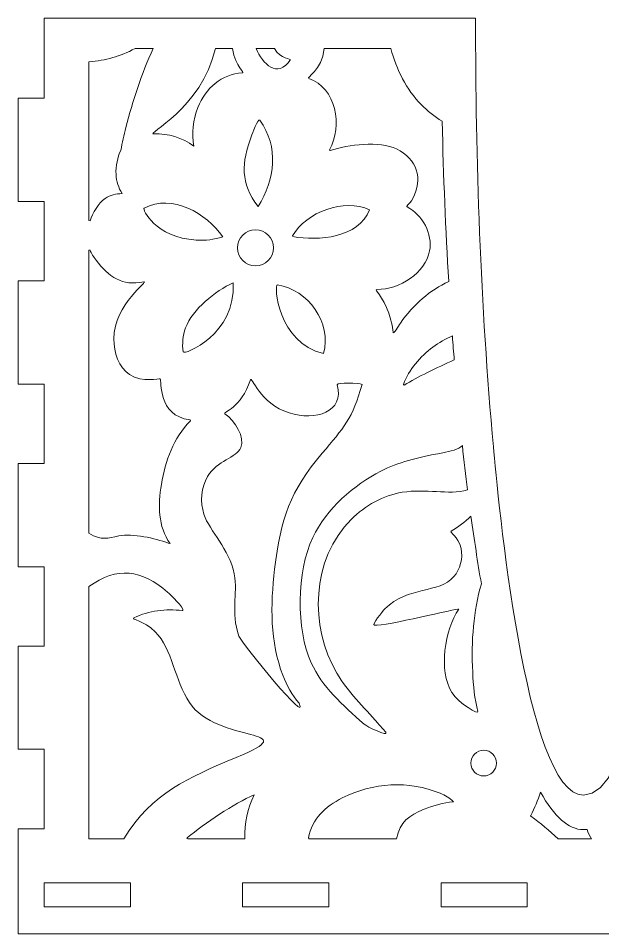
# Model space of a CAD drawing. Header units: millimetres. Extents: x 257 to 528, y -403 to -10.
# Drawn here: x 396.8 to 464.5, y -228.2 to -122.2 of the extents above; entities that cross this region are included whole.
import ezdxf

# ---------------------------------------------------------------- set-up
doc = ezdxf.new("R2010")
doc.units = ezdxf.units.MM
doc.header["$MEASUREMENT"] = 0
doc.layers.add('layer 1', color=7, linetype='Continuous')

msp = doc.modelspace()

# ---------------------------------------------------------------- linework, layer by layer
at = {"layer": 'layer 1', "color": 250, "lineweight": 9}
msp.add_ellipse((450.7057, -208.4437), major_axis=(0, 1.4883), ratio=1, dxfattribs=at)
for points, knots in [([(474.7627, -122.1537), (474.7627, -122.1537), (524.7627, -122.1537), (524.7627, -122.1537), (524.7627, -122.1537), (524.7627, -122.1537), (524.7627, -122.2095), (524.7627, -122.2095), (524.7627, -122.2095), (524.7627, -122.2095), (524.7627, -131.4095), (524.7627, -131.4095), (524.7627, -131.4095), (524.7627, -131.4095), (527.7627, -131.4095), (527.7627, -131.4095), (527.7627, -131.4095), (527.7627, -131.4095), (527.7627, -143.3695), (527.7627, -143.3695), (527.7627, -143.3695), (527.7627, -143.3695), (524.7627, -143.3695), (524.7627, -143.3695), (524.7627, -143.3695), (524.7627, -143.3695), (524.7627, -152.5695), (524.7627, -152.5695), (524.7627, -152.5695), (524.7627, -152.5695), (527.7627, -152.5695), (527.7627, -152.5695), (527.7627, -152.5695), (527.7627, -152.5695), (527.7627, -164.5295), (527.7627, -164.5295), (527.7627, -164.5295), (527.7627, -164.5295), (524.7627, -164.5295), (524.7627, -164.5295), (524.7627, -164.5295), (524.7627, -164.5295), (524.7627, -173.7295), (524.7627, -173.7295), (524.7627, -173.7295), (524.7627, -173.7295), (527.7627, -173.7295), (527.7627, -173.7295), (527.7627, -173.7295), (527.7627, -173.7295), (527.7627, -185.6895), (527.7627, -185.6895), (527.7627, -185.6895), (527.7627, -185.6895), (524.7627, -185.6895), (524.7627, -185.6895), (524.7627, -185.6895), (524.7627, -185.6895), (524.7627, -194.8895), (524.7627, -194.8895), (524.7627, -194.8895), (524.7627, -194.8895), (527.7627, -194.8895), (527.7627, -194.8895), (527.7627, -194.8895), (527.7627, -194.8895), (527.7627, -206.8495), (527.7627, -206.8495), (527.7627, -206.8495), (527.7627, -206.8495), (524.7627, -206.8495), (524.7627, -206.8495), (524.7627, -206.8495), (524.7627, -206.8495), (524.7627, -216.0495), (524.7627, -216.0495), (524.7627, -216.0495), (524.7627, -216.0495), (527.7627, -216.0495), (527.7627, -216.0495), (527.7627, -216.0495), (527.7627, -216.0495), (527.7627, -228.2095), (527.7627, -228.2095), (527.7627, -228.2095), (527.7627, -228.2095), (396.7627, -228.2095), (396.7627, -228.2095), (396.7627, -228.2095), (396.7627, -228.2095), (396.7627, -216.0495), (396.7627, -216.0495), (396.7627, -216.0495), (396.7627, -216.0495), (399.7627, -216.0495), (399.7627, -216.0495), (399.7627, -216.0495), (399.7627, -216.0495), (399.7627, -206.8495), (399.7627, -206.8495), (399.7627, -206.8495), (399.7627, -206.8495), (396.7627, -206.8495), (396.7627, -206.8495), (396.7627, -206.8495), (396.7627, -206.8495), (396.7627, -194.8895), (396.7627, -194.8895), (396.7627, -194.8895), (396.7627, -194.8895), (399.7627, -194.8895), (399.7627, -194.8895), (399.7627, -194.8895), (399.7627, -194.8895), (399.7627, -185.6895), (399.7627, -185.6895), (399.7627, -185.6895), (399.7627, -185.6895), (396.7627, -185.6895), (396.7627, -185.6895), (396.7627, -185.6895), (396.7627, -185.6895), (396.7627, -173.7295), (396.7627, -173.7295), (396.7627, -173.7295), (396.7627, -173.7295), (399.7627, -173.7295), (399.7627, -173.7295), (399.7627, -173.7295), (399.7627, -173.7295), (399.7627, -164.5295), (399.7627, -164.5295), (399.7627, -164.5295), (399.7627, -164.5295), (396.7627, -164.5295), (396.7627, -164.5295), (396.7627, -164.5295), (396.7627, -164.5295), (396.7627, -152.5695), (396.7627, -152.5695), (396.7627, -152.5695), (396.7627, -152.5695), (399.7627, -152.5695), (399.7627, -152.5695), (399.7627, -152.5695), (399.7627, -152.5695), (399.7627, -143.3695), (399.7627, -143.3695), (399.7627, -143.3695), (399.7627, -143.3695), (396.7627, -143.3695), (396.7627, -143.3695), (396.7627, -143.3695), (396.7627, -143.3695), (396.7627, -131.4095), (396.7627, -131.4095), (396.7627, -131.4095), (396.7627, -131.4095), (399.7627, -131.4095), (399.7627, -131.4095), (399.7627, -131.4095), (399.7627, -128.3243), (399.7628, -125.2388), (399.7628, -122.1537), (399.7628, -122.1537), (399.7628, -122.1537), (449.7627, -122.1537), (449.7627, -122.1537), (449.7627, -122.1537), (449.7627, -138.6613), (450.321, -155.3367), (451.8352, -171.7914), (451.8352, -171.7914), (452.3292, -177.1596), (455.4786, -212.1537), (462.2627, -212.1537), (462.2627, -212.1537), (473.397, -212.1537), (474.7627, -132.697), (474.7627, -122.1537)], [0, 0, 0, 0, 0.02173913, 0.02173913, 0.02173913, 0.02173913, 0.04347826, 0.04347826, 0.04347826, 0.04347826, 0.06521739, 0.06521739, 0.06521739, 0.06521739, 0.08695652, 0.08695652, 0.08695652, 0.08695652, 0.10869565, 0.10869565, 0.10869565, 0.10869565, 0.13043478, 0.13043478, 0.13043478, 0.13043478, 0.15217391, 0.15217391, 0.15217391, 0.15217391, 0.17391304, 0.17391304, 0.17391304, 0.17391304, 0.19565217, 0.19565217, 0.19565217, 0.19565217, 0.2173913, 0.2173913, 0.2173913, 0.2173913, 0.23913043, 0.23913043, 0.23913043, 0.23913043, 0.26086957, 0.26086957, 0.26086957, 0.26086957, 0.2826087, 0.2826087, 0.2826087, 0.2826087, 0.30434783, 0.30434783, 0.30434783, 0.30434783, 0.32608696, 0.32608696, 0.32608696, 0.32608696, 0.34782609, 0.34782609, 0.34782609, 0.34782609, 0.36956522, 0.36956522, 0.36956522, 0.36956522, 0.39130435, 0.39130435, 0.39130435, 0.39130435, 0.41304348, 0.41304348, 0.41304348, 0.41304348, 0.43478261, 0.43478261, 0.43478261, 0.43478261, 0.45652174, 0.45652174, 0.45652174, 0.45652174, 0.47826087, 0.47826087, 0.47826087, 0.47826087, 0.5, 0.5, 0.5, 0.5, 0.52173913, 0.52173913, 0.52173913, 0.52173913, 0.54347826, 0.54347826, 0.54347826, 0.54347826, 0.56521739, 0.56521739, 0.56521739, 0.56521739, 0.58695652, 0.58695652, 0.58695652, 0.58695652, 0.60869565, 0.60869565, 0.60869565, 0.60869565, 0.63043478, 0.63043478, 0.63043478, 0.63043478, 0.65217391, 0.65217391, 0.65217391, 0.65217391, 0.67391304, 0.67391304, 0.67391304, 0.67391304, 0.69565217, 0.69565217, 0.69565217, 0.69565217, 0.7173913, 0.7173913, 0.7173913, 0.7173913, 0.73913043, 0.73913043, 0.73913043, 0.73913043, 0.76086957, 0.76086957, 0.76086957, 0.76086957, 0.7826087, 0.7826087, 0.7826087, 0.7826087, 0.80434783, 0.80434783, 0.80434783, 0.80434783, 0.82608696, 0.82608696, 0.82608696, 0.82608696, 0.84782609, 0.84782609, 0.84782609, 0.84782609, 0.86956522, 0.86956522, 0.86956522, 0.86956522, 0.89130435, 0.89130435, 0.89130435, 0.89130435, 0.91304348, 0.91304348, 0.91304348, 0.91304348, 0.93478261, 0.93478261, 0.93478261, 0.93478261, 0.95652174, 0.95652174, 0.95652174, 0.95652174, 1, 1, 1, 1]), ([(412.4027, -125.6537), (412.4027, -125.6537), (410.3063, -125.6537), (410.3063, -125.6537), (410.3063, -125.6537), (408.5533, -126.5899), (406.9035, -127.0188), (404.9432, -127.2139), (404.9432, -127.2139), (404.9432, -128.0307), (404.9432, -135.992), (404.9432, -145.5944), (404.9432, -145.5944), (404.9432, -145.5944), (405.0764, -145.616), (405.0764, -145.616), (405.0764, -145.616), (405.3708, -144.7328), (406.0637, -143.5527), (406.8216, -143.0324), (406.8216, -143.0324), (407.4176, -142.6233), (408.0752, -142.477), (408.7903, -142.458), (408.7903, -142.458), (408.3717, -141.7558), (408.1429, -141.0821), (408.0938, -140.2335), (408.0938, -140.2335), (408.0373, -139.2586), (408.2599, -138.2296), (408.6475, -137.454), (408.6475, -137.454), (408.7984, -136.5667), (409.0088, -135.6913), (409.233, -134.8187), (409.233, -134.8187), (410.0346, -131.6981), (411.0242, -128.5698), (412.4027, -125.6537)], [0, 0, 0, 0, 0.09090909, 0.09090909, 0.09090909, 0.09090909, 0.18181818, 0.18181818, 0.18181818, 0.18181818, 0.27272727, 0.27272727, 0.27272727, 0.27272727, 0.36363636, 0.36363636, 0.36363636, 0.36363636, 0.45454545, 0.45454545, 0.45454545, 0.45454545, 0.54545455, 0.54545455, 0.54545455, 0.54545455, 0.63636364, 0.63636364, 0.63636364, 0.63636364, 0.72727273, 0.72727273, 0.72727273, 0.72727273, 0.81818182, 0.81818182, 0.81818182, 0.81818182, 1, 1, 1, 1]), ([(421.5843, -125.6537), (421.5843, -125.6537), (419.6038, -125.6537), (419.6038, -125.6537), (419.6038, -125.6537), (417.9762, -132.649), (411.5341, -135.595), (412.4414, -135.5503), (412.4414, -135.5503), (414.1977, -135.4638), (415.731, -135.9795), (417.1242, -136.9857), (417.1242, -136.9857), (416.8884, -135.4493), (416.9507, -133.9726), (417.5721, -132.4813), (417.5721, -132.4813), (418.5123, -130.2249), (420.317, -128.6381), (422.7319, -128.4594), (422.7319, -128.4594), (423.0724, -128.4342), (421.9922, -127.8982), (421.5843, -125.6537)], [0, 0, 0, 0, 0.14285714, 0.14285714, 0.14285714, 0.14285714, 0.28571429, 0.28571429, 0.28571429, 0.28571429, 0.42857143, 0.42857143, 0.42857143, 0.42857143, 0.57142857, 0.57142857, 0.57142857, 0.57142857, 0.71428571, 0.71428571, 0.71428571, 0.71428571, 1, 1, 1, 1]), ([(426.444, -125.6537), (426.444, -125.6537), (424.3416, -125.6537), (424.3416, -125.6537), (424.3416, -125.6537), (425.0584, -127.4573), (426.8022, -129.1503), (428.2844, -127.0089), (428.2844, -127.0089), (428.4507, -126.7686), (427.176, -126.9394), (426.444, -125.6537)], [0, 0, 0, 0, 0.25, 0.25, 0.25, 0.25, 0.5, 0.5, 0.5, 0.5, 1, 1, 1, 1]), ([(446.6505, -152.6398), (446.293, -146.7004), (446.037, -140.4921), (445.8944, -134.0826), (445.8944, -134.0826), (445.0041, -133.5369), (444.1841, -132.8909), (443.4668, -132.1561), (443.4668, -132.1561), (441.7333, -130.3801), (440.5995, -128.0866), (439.9393, -125.6537), (439.9393, -125.6537), (439.9393, -125.6537), (432.2324, -125.6537), (432.2324, -125.6537), (432.2324, -125.6537), (431.9431, -128.2409), (430.0738, -129.033), (430.4261, -129.1438), (430.4261, -129.1438), (433.6108, -130.1451), (434.3816, -134.6332), (432.8465, -137.3902), (432.8465, -137.3902), (432.8465, -137.3902), (432.9287, -137.4882), (432.9287, -137.4882), (432.9287, -137.4882), (434.9753, -136.7671), (438.6174, -136.3274), (440.5871, -137.2814), (440.5871, -137.2814), (442.9589, -138.4301), (443.7349, -140.7408), (442.4781, -143.0217), (442.4781, -143.0217), (442.0499, -143.7988), (441.6609, -143.9286), (441.8272, -144.0124), (441.8272, -144.0124), (443.645, -144.9282), (444.7986, -147.1451), (444.4363, -149.0997), (444.4363, -149.0997), (443.9741, -151.5931), (440.9294, -153.6375), (438.3116, -153.5638), (438.3116, -153.5638), (437.9869, -153.5547), (439.023, -154.3599), (439.7091, -156.3257), (439.7091, -156.3257), (439.9588, -157.0411), (440.1359, -157.7898), (440.196, -158.5416), (440.196, -158.5416), (440.2227, -158.8789), (440.8177, -157.8031), (441.0614, -157.4597), (441.0614, -157.4597), (442.5881, -155.3088), (444.4529, -153.6668), (446.6505, -152.6398)], [0, 0, 0, 0, 0.05882353, 0.05882353, 0.05882353, 0.05882353, 0.11764706, 0.11764706, 0.11764706, 0.11764706, 0.17647059, 0.17647059, 0.17647059, 0.17647059, 0.23529412, 0.23529412, 0.23529412, 0.23529412, 0.29411765, 0.29411765, 0.29411765, 0.29411765, 0.35294118, 0.35294118, 0.35294118, 0.35294118, 0.41176471, 0.41176471, 0.41176471, 0.41176471, 0.47058824, 0.47058824, 0.47058824, 0.47058824, 0.52941176, 0.52941176, 0.52941176, 0.52941176, 0.58823529, 0.58823529, 0.58823529, 0.58823529, 0.64705882, 0.64705882, 0.64705882, 0.64705882, 0.70588235, 0.70588235, 0.70588235, 0.70588235, 0.76470588, 0.76470588, 0.76470588, 0.76470588, 0.82352941, 0.82352941, 0.82352941, 0.82352941, 0.88235294, 0.88235294, 0.88235294, 0.88235294, 1, 1, 1, 1]), ([(424.7478, -133.9412), (424.5641, -133.6861), (423.851, -135.6188), (423.7921, -135.7775), (423.7921, -135.7775), (422.6279, -138.9124), (422.4784, -141.2216), (424.5598, -143.9654), (424.5598, -143.9654), (426.5276, -140.8475), (426.996, -137.0636), (424.7478, -133.9412)], [0, 0, 0, 0, 0.25, 0.25, 0.25, 0.25, 0.5, 0.5, 0.5, 0.5, 1, 1, 1, 1]), ([(411.3379, -144.1316), (411.121, -144.2425), (412.6025, -147.5571), (417.3838, -147.8481), (417.3838, -147.8481), (418.481, -147.9149), (419.4413, -147.8136), (420.4583, -147.4703), (420.4583, -147.4703), (418.5782, -144.731), (414.5998, -142.4632), (411.3379, -144.1316)], [0, 0, 0, 0, 0.25, 0.25, 0.25, 0.25, 0.5, 0.5, 0.5, 0.5, 1, 1, 1, 1]), ([(428.5531, -147.3433), (428.5531, -147.3433), (428.5999, -147.4448), (428.5999, -147.4448), (428.5999, -147.4448), (431.5083, -147.9855), (436.2112, -147.5909), (437.4764, -144.3376), (437.4764, -144.3376), (434.5532, -142.9596), (430.1334, -144.599), (428.5531, -147.3433)], [0, 0, 0, 0, 0.25, 0.25, 0.25, 0.25, 0.5, 0.5, 0.5, 0.5, 1, 1, 1, 1]), ([(422.163, -148.7392), (422.163, -149.8921), (423.0981, -150.8274), (424.251, -150.8274), (424.251, -150.8274), (425.4039, -150.8274), (426.339, -149.8921), (426.339, -148.7392), (426.339, -148.7392), (426.339, -147.5863), (425.4039, -146.6509), (424.251, -146.6509), (424.251, -146.6509), (423.0981, -146.6509), (422.163, -147.5863), (422.163, -148.7392)], [0, 0, 0, 0, 0.2, 0.2, 0.2, 0.2, 0.4, 0.4, 0.4, 0.4, 0.6, 0.6, 0.6, 0.6, 1, 1, 1, 1]), ([(414.1484, -182.9464), (412.6036, -182.386), (410.0344, -181.8403), (408.4252, -182.1188), (408.4252, -182.1188), (407.064, -182.3544), (406.5063, -182.7256), (404.9432, -181.8088), (404.9432, -181.8088), (404.9432, -181.8088), (404.9432, -164.2446), (404.9432, -149.0285), (404.9432, -149.0285), (404.9432, -149.0285), (405.0746, -149.002), (405.0746, -149.002), (405.0746, -149.002), (405.2479, -149.4128), (405.4873, -149.7961), (405.7806, -150.1615), (405.7806, -150.1615), (407.2556, -152.1143), (408.7681, -153.2206), (411.2954, -152.6724), (411.2954, -152.6724), (412.055, -152.5076), (407.8773, -155.2037), (407.8335, -159.2971), (407.8335, -159.2971), (407.8167, -160.8801), (408.4165, -162.6057), (409.6568, -163.4166), (409.6568, -163.4166), (411.178, -164.4111), (413.1265, -163.8496), (413.212, -163.9192), (413.212, -163.9192), (413.4068, -164.0778), (412.8529, -168.2261), (416.6684, -168.6627), (416.6684, -168.6627), (416.6684, -168.6627), (416.7101, -168.7781), (416.7101, -168.7781), (416.7101, -168.7781), (414.7525, -170.8172), (413.799, -173.3561), (413.3449, -176.1497), (413.3449, -176.1497), (412.9561, -178.542), (412.9427, -181.0058), (414.3519, -183.0203), (414.3519, -183.0203), (414.3519, -183.0203), (414.1484, -182.9464), (414.1484, -182.9464)], [0, 0, 0, 0, 0.06666667, 0.06666667, 0.06666667, 0.06666667, 0.13333333, 0.13333333, 0.13333333, 0.13333333, 0.2, 0.2, 0.2, 0.2, 0.26666667, 0.26666667, 0.26666667, 0.26666667, 0.33333333, 0.33333333, 0.33333333, 0.33333333, 0.4, 0.4, 0.4, 0.4, 0.46666667, 0.46666667, 0.46666667, 0.46666667, 0.53333333, 0.53333333, 0.53333333, 0.53333333, 0.6, 0.6, 0.6, 0.6, 0.66666667, 0.66666667, 0.66666667, 0.66666667, 0.73333333, 0.73333333, 0.73333333, 0.73333333, 0.8, 0.8, 0.8, 0.8, 0.86666667, 0.86666667, 0.86666667, 0.86666667, 1, 1, 1, 1]), ([(416.1496, -158.0321), (415.8303, -158.9035), (415.7442, -159.8803), (415.8664, -160.8011), (415.8664, -160.8011), (415.9273, -161.2582), (422.0539, -158.7464), (421.6673, -152.7872), (421.6673, -152.7872), (419.6126, -153.7524), (416.9503, -155.8464), (416.1496, -158.0321)], [0, 0, 0, 0, 0.25, 0.25, 0.25, 0.25, 0.5, 0.5, 0.5, 0.5, 1, 1, 1, 1]), ([(426.7882, -153.0196), (426.3827, -152.9513), (426.8239, -159.777), (432.1558, -161.0055), (432.1558, -161.0055), (433.0767, -157.3887), (430.4092, -153.6294), (426.7882, -153.0196)], [0, 0, 0, 0, 0.33333333, 0.33333333, 0.33333333, 0.33333333, 1, 1, 1, 1]), ([(447.2943, -161.7416), (447.2191, -160.8214), (447.146, -159.8947), (447.076, -158.9586), (447.076, -158.9586), (445.5074, -159.6419), (444.0418, -160.6405), (442.7876, -162.182), (442.7876, -162.182), (442.2021, -162.9017), (441.7155, -163.7041), (441.3962, -164.5659), (441.3962, -164.5659), (441.3962, -164.5659), (441.4953, -164.6483), (441.4953, -164.6483), (441.4953, -164.6483), (443.0574, -163.7117), (445.2083, -162.6359), (447.2943, -161.7416)], [0, 0, 0, 0, 0.16666667, 0.16666667, 0.16666667, 0.16666667, 0.33333333, 0.33333333, 0.33333333, 0.33333333, 0.5, 0.5, 0.5, 0.5, 0.66666667, 0.66666667, 0.66666667, 0.66666667, 1, 1, 1, 1]), ([(433.7341, -164.617), (434.6161, -167.7893), (431.1917, -168.8086), (428.161, -167.8739), (428.161, -167.8739), (424.7171, -166.8117), (423.8217, -163.5159), (423.6583, -164.0404), (423.6583, -164.0404), (422.6295, -167.3439), (420.4225, -167.7674), (420.7131, -167.971), (420.7131, -167.971), (421.8844, -168.7915), (423.0579, -170.7106), (422.5587, -171.8721), (422.5587, -171.8721), (422.0242, -173.1157), (419.8245, -173.3523), (418.692, -175.2451), (418.692, -175.2451), (417.9505, -176.4846), (417.8233, -178.2032), (418.2807, -179.605), (418.2807, -179.605), (418.9342, -181.6082), (421.23, -183.6587), (421.7764, -186.5045), (421.7764, -186.5045), (422.2569, -189.0069), (421.3269, -190.829), (422.3367, -193.7211), (422.3367, -193.7211), (422.6439, -194.601), (430.6193, -204.2997), (429.3069, -201.5107), (429.3069, -201.5107), (428.4946, -200.5689), (427.8947, -199.4408), (427.4385, -198.2753), (427.4385, -198.2753), (425.9295, -194.4224), (425.987, -190.1607), (426.4726, -185.9794), (426.4726, -185.9794), (427.1531, -180.1189), (428.2683, -176.9257), (431.9892, -172.5374), (431.9892, -172.5374), (434.435, -169.6529), (435.554, -168.478), (436.6018, -164.5647), (436.6018, -164.5647), (436.3413, -164.4337), (433.6465, -164.3017), (433.7341, -164.617)], [0, 0, 0, 0, 0.06666667, 0.06666667, 0.06666667, 0.06666667, 0.13333333, 0.13333333, 0.13333333, 0.13333333, 0.2, 0.2, 0.2, 0.2, 0.26666667, 0.26666667, 0.26666667, 0.26666667, 0.33333333, 0.33333333, 0.33333333, 0.33333333, 0.4, 0.4, 0.4, 0.4, 0.46666667, 0.46666667, 0.46666667, 0.46666667, 0.53333333, 0.53333333, 0.53333333, 0.53333333, 0.6, 0.6, 0.6, 0.6, 0.66666667, 0.66666667, 0.66666667, 0.66666667, 0.73333333, 0.73333333, 0.73333333, 0.73333333, 0.8, 0.8, 0.8, 0.8, 0.86666667, 0.86666667, 0.86666667, 0.86666667, 1, 1, 1, 1]), ([(448.8366, -176.8008), (448.6258, -175.1232), (448.425, -173.4027), (448.2336, -171.6454), (448.2336, -171.6454), (447.8124, -172.1337), (446.8391, -172.3153), (445.9546, -172.4873), (445.9546, -172.4873), (442.8681, -173.0865), (440.8656, -173.5651), (438.7835, -174.6191), (438.7835, -174.6191), (435.7138, -176.173), (432.4719, -178.9769), (430.8864, -182.3203), (430.8864, -182.3203), (429.0225, -186.2514), (428.9378, -192.9418), (430.7128, -196.8238), (430.7128, -196.8238), (431.9738, -199.5822), (434.3194, -201.7119), (436.8363, -203.9274), (436.8363, -203.9274), (437.1257, -204.1822), (439.717, -205.4724), (439.3709, -204.8554), (439.3709, -204.8554), (439.0582, -204.5172), (438.7568, -204.1691), (438.4504, -203.824), (438.4504, -203.824), (436.7883, -201.9545), (434.9691, -200.1849), (433.6912, -198.0342), (433.6912, -198.0342), (430.4735, -192.6188), (430.7372, -184.81), (435.3494, -180.207), (435.3494, -180.207), (436.9615, -178.5983), (439.0817, -177.4273), (441.2721, -177.0682), (441.2721, -177.0682), (444.0506, -176.6128), (446.5494, -177.4119), (448.8366, -176.8008)], [0, 0, 0, 0, 0.07692308, 0.07692308, 0.07692308, 0.07692308, 0.15384615, 0.15384615, 0.15384615, 0.15384615, 0.23076923, 0.23076923, 0.23076923, 0.23076923, 0.30769231, 0.30769231, 0.30769231, 0.30769231, 0.38461538, 0.38461538, 0.38461538, 0.38461538, 0.46153846, 0.46153846, 0.46153846, 0.46153846, 0.53846154, 0.53846154, 0.53846154, 0.53846154, 0.61538462, 0.61538462, 0.61538462, 0.61538462, 0.69230769, 0.69230769, 0.69230769, 0.69230769, 0.76923077, 0.76923077, 0.76923077, 0.76923077, 0.84615385, 0.84615385, 0.84615385, 0.84615385, 1, 1, 1, 1]), ([(450.4359, -187.6911), (450.0108, -185.2016), (449.6094, -182.5805), (449.2345, -179.8357), (449.2345, -179.8357), (448.5306, -180.5109), (447.7615, -181.1008), (446.9236, -181.5809), (446.9236, -181.5809), (446.6853, -181.7174), (447.7408, -182.0987), (448.0831, -183.5829), (448.0831, -183.5829), (448.3417, -184.7049), (447.9769, -186.0144), (447.2541, -186.8405), (447.2541, -186.8405), (445.5041, -188.8404), (441.9607, -187.9034), (439.2585, -190.5718), (439.2585, -190.5718), (438.9539, -190.8726), (437.7012, -192.4454), (438.0498, -192.4758), (438.0498, -192.4758), (439.3142, -192.5861), (447.7314, -190.4899), (447.8234, -190.5984), (447.8234, -190.5984), (446.2171, -193.0184), (445.4233, -197.7382), (447.0298, -200.2587), (447.0298, -200.2587), (447.8738, -201.583), (450.1553, -202.8966), (450.0451, -202.4798), (450.0451, -202.4798), (449.6564, -200.9949), (449.5043, -199.4604), (449.4294, -197.9124), (449.4294, -197.9124), (449.2518, -194.2435), (449.5192, -190.8484), (450.4359, -187.6911)], [0, 0, 0, 0, 0.08333333, 0.08333333, 0.08333333, 0.08333333, 0.16666667, 0.16666667, 0.16666667, 0.16666667, 0.25, 0.25, 0.25, 0.25, 0.33333333, 0.33333333, 0.33333333, 0.33333333, 0.41666667, 0.41666667, 0.41666667, 0.41666667, 0.5, 0.5, 0.5, 0.5, 0.58333333, 0.58333333, 0.58333333, 0.58333333, 0.66666667, 0.66666667, 0.66666667, 0.66666667, 0.75, 0.75, 0.75, 0.75, 0.83333333, 0.83333333, 0.83333333, 0.83333333, 1, 1, 1, 1]), ([(422.0246, -207.7996), (416.4045, -210.1616), (412.2814, -211.8918), (408.9967, -217.2009), (408.9967, -217.2009), (408.9967, -217.2009), (404.9432, -217.2009), (404.9432, -217.2009), (404.9432, -217.2009), (404.9432, -217.2009), (404.9432, -188.0007), (404.9432, -188.0007), (404.9432, -188.0007), (408.2034, -185.6138), (411.0578, -186.0387), (414.0619, -188.6391), (414.0619, -188.6391), (414.396, -188.9283), (415.9883, -190.5067), (415.8407, -190.7377), (415.8407, -190.7377), (415.8266, -190.7596), (415.8014, -190.7717), (415.7755, -190.7688), (415.7755, -190.7688), (413.8566, -190.5546), (411.9042, -190.7765), (410.1521, -191.6155), (410.1521, -191.6155), (409.8012, -191.7835), (411.2946, -191.8975), (412.624, -193.2273), (412.624, -193.2273), (414.6469, -195.2509), (414.8905, -198.864), (416.5947, -201.4245), (416.5947, -201.4245), (419.8378, -206.2969), (430.3987, -204.2799), (422.0246, -207.7996)], [0, 0, 0, 0, 0.09090909, 0.09090909, 0.09090909, 0.09090909, 0.18181818, 0.18181818, 0.18181818, 0.18181818, 0.27272727, 0.27272727, 0.27272727, 0.27272727, 0.36363636, 0.36363636, 0.36363636, 0.36363636, 0.45454545, 0.45454545, 0.45454545, 0.45454545, 0.54545455, 0.54545455, 0.54545455, 0.54545455, 0.63636364, 0.63636364, 0.63636364, 0.63636364, 0.72727273, 0.72727273, 0.72727273, 0.72727273, 0.81818182, 0.81818182, 0.81818182, 0.81818182, 1, 1, 1, 1]), ([(445.6547, -211.9424), (442.0912, -210.4302), (437.8046, -210.6972), (434.3169, -212.4823), (434.3169, -212.4823), (432.32, -213.5043), (430.8113, -214.8916), (430.4052, -217.1202), (430.4052, -217.1202), (430.4052, -217.1202), (430.4724, -217.2009), (430.4724, -217.2009), (430.4724, -217.2009), (430.4724, -217.2009), (440.608, -217.2009), (440.608, -217.2009), (440.608, -217.2009), (441.0103, -215.2784), (442.0435, -214.4832), (443.8132, -213.7967), (443.8132, -213.7967), (444.98, -213.344), (445.9763, -213.0738), (447.1917, -212.9147), (447.1917, -212.9147), (446.7096, -212.4455), (446.2714, -212.2042), (445.6547, -211.9424)], [0, 0, 0, 0, 0.125, 0.125, 0.125, 0.125, 0.25, 0.25, 0.25, 0.25, 0.375, 0.375, 0.375, 0.375, 0.5, 0.5, 0.5, 0.5, 0.625, 0.625, 0.625, 0.625, 0.75, 0.75, 0.75, 0.75, 1, 1, 1, 1]), ([(462.6817, -216.1235), (462.5424, -216.1433), (462.4028, -216.1537), (462.2627, -216.1537), (462.2627, -216.1537), (460.5309, -216.1537), (458.8617, -214.631), (457.2935, -211.8119), (457.2935, -211.8119), (456.9763, -212.7412), (456.6056, -213.6463), (456.1574, -214.5171), (456.1574, -214.5171), (456.1418, -214.5473), (456.1507, -214.5842), (456.1783, -214.6041), (456.1783, -214.6041), (457.2871, -215.4001), (458.3455, -216.2698), (459.3435, -217.2009), (459.3435, -217.2009), (459.3435, -217.2009), (463.1912, -217.2009), (463.1912, -217.2009), (463.1912, -217.2009), (462.9773, -216.8644), (462.8083, -216.502), (462.6817, -216.1235)], [0, 0, 0, 0, 0.125, 0.125, 0.125, 0.125, 0.25, 0.25, 0.25, 0.25, 0.375, 0.375, 0.375, 0.375, 0.5, 0.5, 0.5, 0.5, 0.625, 0.625, 0.625, 0.625, 0.75, 0.75, 0.75, 0.75, 1, 1, 1, 1]), ([(416.3782, -217.0803), (416.2625, -217.1694), (416.28, -217.2085), (416.4225, -217.2009), (416.4225, -217.2009), (416.4225, -217.2009), (423.0203, -217.2009), (423.0203, -217.2009), (423.0203, -217.2009), (422.95, -215.3811), (423.2927, -213.7281), (424.1166, -212.1218), (424.1166, -212.1218), (421.7571, -213.1518), (418.3467, -215.411), (416.3782, -217.0803)], [0, 0, 0, 0, 0.2, 0.2, 0.2, 0.2, 0.4, 0.4, 0.4, 0.4, 0.6, 0.6, 0.6, 0.6, 1, 1, 1, 1]), ([(399.7627, -225.1095), (399.7627, -225.1095), (409.7627, -225.1095), (409.7627, -225.1095), (409.7627, -225.1095), (409.7627, -225.1095), (409.7627, -222.3095), (409.7627, -222.3095), (409.7627, -222.3095), (409.7627, -222.3095), (399.7627, -222.3095), (399.7627, -222.3095), (399.7627, -222.3095), (399.7627, -222.3095), (399.7627, -225.1095), (399.7627, -225.1095)], [0, 0, 0, 0, 0.2, 0.2, 0.2, 0.2, 0.4, 0.4, 0.4, 0.4, 0.6, 0.6, 0.6, 0.6, 1, 1, 1, 1]), ([(422.7627, -225.1095), (422.7627, -225.1095), (432.7627, -225.1095), (432.7627, -225.1095), (432.7627, -225.1095), (432.7627, -225.1095), (432.7627, -222.3095), (432.7627, -222.3095), (432.7627, -222.3095), (432.7627, -222.3095), (422.7627, -222.3095), (422.7627, -222.3095), (422.7627, -222.3095), (422.7627, -222.3095), (422.7627, -225.1095), (422.7627, -225.1095)], [0, 0, 0, 0, 0.2, 0.2, 0.2, 0.2, 0.4, 0.4, 0.4, 0.4, 0.6, 0.6, 0.6, 0.6, 1, 1, 1, 1]), ([(445.7627, -225.1095), (445.7627, -225.1095), (455.7627, -225.1095), (455.7627, -225.1095), (455.7627, -225.1095), (455.7627, -225.1095), (455.7627, -222.3095), (455.7627, -222.3095), (455.7627, -222.3095), (455.7627, -222.3095), (445.7627, -222.3095), (445.7627, -222.3095), (445.7627, -222.3095), (445.7627, -222.3095), (445.7627, -225.1095), (445.7627, -225.1095)], [0, 0, 0, 0, 0.2, 0.2, 0.2, 0.2, 0.4, 0.4, 0.4, 0.4, 0.6, 0.6, 0.6, 0.6, 1, 1, 1, 1])]:
    msp.add_open_spline(points, degree=3, knots=knots, dxfattribs=at)

doc.saveas('drawing.dxf')
